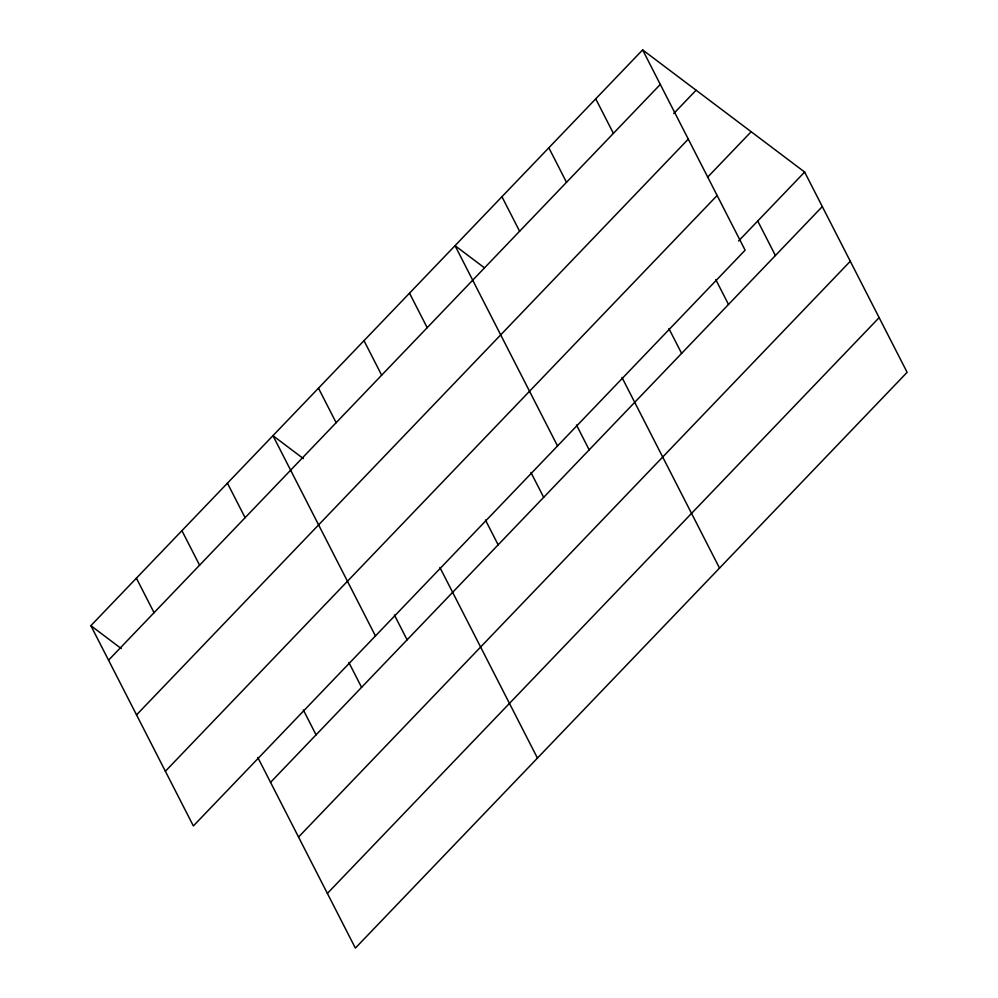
<?xml version="1.0" encoding="UTF-8"?>
<svg xmlns="http://www.w3.org/2000/svg" width="998" height="998" viewBox="0 0 998 998"><rect width="100%" height="100%" fill="white"/><g stroke="black" fill="none" stroke-linecap="round" stroke-linejoin="round"><path stroke-width="1.5" d="M642.637 49.9L745.119 250.186L193.363 825.945L90.88 625.671L642.637 49.9L804.638 172.055L907.12 372.329L355.363 948.1L257.821 757.482M108.545 660.189L660.302 84.431M673.712 113.572L696.093 90.207M136.539 714.892L688.296 139.121M707.47 177.345L751.17 131.736M165.369 771.254L717.138 195.483M738.545 241.017L804.638 172.055M270.545 782.345L822.302 206.586M298.539 837.048L850.296 261.276M327.381 893.397L879.138 317.638M484.192 267.651L455.038 245.658L557.52 445.944M303.33 458.569L272.953 435.664L375.448 635.951M90.88 625.671L121.245 648.575M757.731 220.995L775.409 255.525M715.791 279.602L728.503 304.465M595.731 98.839L613.408 133.37M668.885 328.542L681.609 353.404M548.838 147.779L566.502 182.31M621.991 377.481L719.533 568.099M501.932 196.718L519.609 231.249M576.47 424.986L589.182 449.849M530.948 472.478L543.673 497.341M409.517 293.163L427.181 327.693M485.427 519.983L498.152 544.846M363.996 340.667L381.66 375.186M439.906 567.488L537.448 758.093M318.474 388.16L336.139 422.69M394.385 614.98L407.109 639.843M348.863 662.485L361.588 687.348M227.432 483.169L245.109 517.688M303.342 709.99L316.067 734.852M181.91 530.662L199.588 565.192M136.389 578.166L154.066 612.697"/></g></svg>
